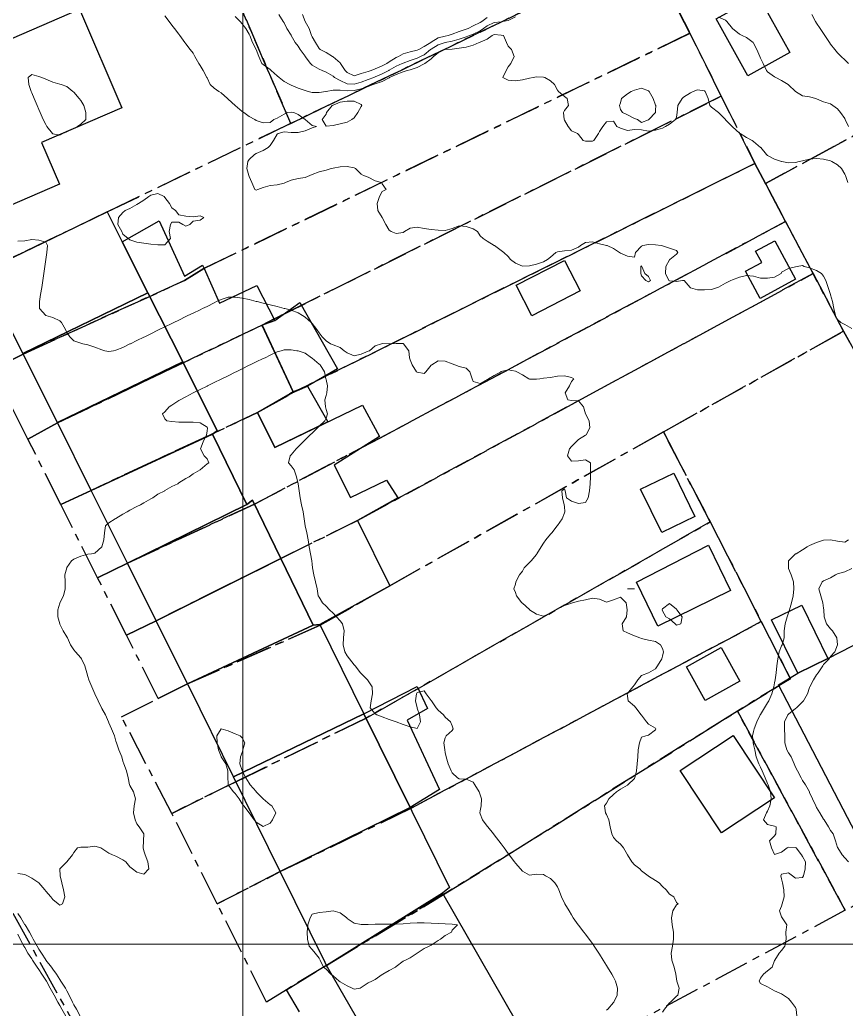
# Model space of a CAD drawing. Header units: centimetres. Extents: x 0 to 642158, y -847 to 649707.
# Drawn here: x 617450.9 to 617509.9, y 620982.7 to 621053.4 of the extents above; entities that cross this region are included whole.
import ezdxf

# ---------------------------------------------------------------- set-up
doc = ezdxf.new("R2010")
doc.units = ezdxf.units.CM
doc.header["$MEASUREMENT"] = 0
doc.linetypes.add('CENTERX2', pattern=[4, 2.5, -0.5, 0.5, -0.5])
doc.layers.add('MEV_grille', color=254, linetype='Continuous', lineweight=9)
doc.layers.add('WAL_topographie 0.5', color=253, linetype='Continuous', lineweight=20)
doc.layers.add('SPW_batiments', color=7, linetype='Continuous')
doc.layers.add('SPW_parcellaire cadastral', color=7, linetype='CENTERX2', lineweight=25, true_color=0xff0542)

# ---------------------------------------------------------------- blocks, each defined once
blk = doc.blocks.new('*U114')
at = {"layer": 'MEV_grille', "transparency": 33554687}
blk.add_lwpolyline([(-1338.461, 0), (1338.461, 0)], dxfattribs=at)
blk = doc.blocks.new('*U115')
at = {"layer": 'MEV_grille', "color": 0, "linetype": 'ByBlock', "lineweight": -2, "transparency": 16777216}
blk.add_blockref('*U114', (0, -1400), dxfattribs=at)
blk = doc.blocks.new('*U112')
at = {"layer": 'MEV_grille', "transparency": 33554687}
blk.add_lwpolyline([(0, 1825.476), (0, -1825.476)], dxfattribs=at)
blk = doc.blocks.new('*U113')
at = {"layer": 'MEV_grille', "color": 0, "linetype": 'ByBlock', "lineweight": -2, "transparency": 16777216}
blk.add_blockref('*U112', (2100, 0), dxfattribs=at)

msp = doc.modelspace()

# ---------------------------------------------------------------- linework, layer by layer
at = {"layer": 'SPW_batiments'}
for points in [[(617503.587, 621055.11), (617505.847, 621051.044), (617502.849, 621049.377), (617500.588, 621053.443), (617503.587, 621055.11)], [(617458.181, 621047.078), (617452.448, 621044.611), (617453.732, 621041.644), (617446.399, 621038.46), (617442.065, 621048.476), (617455.147, 621054.127), (617458.181, 621047.078)], [(617458.203, 621037.53), (617460.035, 621033.88), (617451.115, 621029.543), (617448.216, 621035.361), (617457.132, 621039.662), (617458.203, 621037.53)], [(617462.649, 621035.062), (617463.932, 621035.846), (617464.036, 621035.615), (617465.149, 621033.146), (617467.816, 621034.413), (617469.083, 621031.913), (617468.183, 621031.579), (617470.397, 621026.816), (617470.15, 621026.671), (617467.85, 621025.329), (617469.084, 621022.846), (617475.35, 621025.864), (617476.568, 621023.614), (617473.318, 621021.58), (617474.484, 621019.28), (617477.051, 621020.514), (617477.868, 621019.247), (617474.984, 621017.63), (617477.285, 621012.964), (617472.297, 621010.207), (617471.835, 621010.147), (617469.515, 621014.911), (617467.484, 621019.079), (617467.084, 621018.763), (617464.634, 621023.779), (617464.984, 621024.029), (617462.515, 621028.944), (617460.035, 621033.88), (617458.203, 621037.53), (617460.832, 621039.028), (617462.649, 621035.062)], [(617506.249, 621034.85), (617503.716, 621033.483), (617502.666, 621035.433), (617503.832, 621036.05), (617503.382, 621036.85), (617504.766, 621037.583), (617506.249, 621034.85)], [(617490.882, 621034.016), (617487.432, 621032.231), (617486.316, 621034.415), (617489.749, 621036.182), (617490.882, 621034.016)], [(617462.515, 621028.944), (617453.571, 621024.612), (617451.115, 621029.543), (617460.035, 621033.88), (617462.515, 621028.944)], [(617468.347, 621031.64), (617469.083, 621031.913), (617470.861, 621033.189), (617473.569, 621028.448), (617471.422, 621027.222), (617470.397, 621026.817), (617468.197, 621031.548), (617468.184, 621031.58), (617468.347, 621031.64)], [(617464.984, 621024.029), (617464.634, 621023.779), (617455.98, 621019.776), (617453.571, 621024.612), (617462.515, 621028.944), (617464.984, 621024.029)], [(617471.422, 621027.222), (617472.877, 621024.673), (617469.084, 621022.846), (617467.851, 621025.329), (617470.15, 621026.672), (617471.422, 621027.222)], [(617467.084, 621018.763), (617458.57, 621014.578), (617455.98, 621019.776), (617464.634, 621023.779), (617467.084, 621018.763)], [(617499.051, 621017.917), (617496.701, 621016.767), (617495.184, 621019.866), (617497.551, 621021.017), (617499.051, 621017.917)], [(617469.515, 621014.911), (617460.613, 621010.475), (617458.57, 621014.578), (617467.084, 621018.763), (617467.484, 621019.079), (617469.515, 621014.911)], [(617496.423, 621010.083), (617494.895, 621013.229), (617500.036, 621015.861), (617501.593, 621012.626), (617496.423, 621010.083)], [(617471.835, 621010.147), (617462.864, 621005.96), (617460.613, 621010.475), (617469.515, 621014.911), (617471.835, 621010.147)], [(617524.203, 620999.357), (617511.776, 620992.909), (617505.03, 621005.906), (617506.419, 621006.734), (617508.552, 621007.784), (617517.455, 621012.355), (617524.203, 620999.357)], [(617508.552, 621007.784), (617506.419, 621006.734), (617504.535, 621010.534), (617506.685, 621011.584), (617508.552, 621007.784)], [(617475.439, 621003.835), (617466.138, 620999.324), (617462.97, 621005.746), (617462.864, 621005.96), (617471.835, 621010.147), (617472.297, 621010.207), (617475.439, 621003.835)], [(617502.269, 621006.15), (617499.785, 621004.767), (617498.452, 621007.183), (617500.935, 621008.567), (617502.269, 621006.15)], [(617479.986, 621004.215), (617478.52, 621003.365), (617480.836, 620998.415), (617478.747, 620997.127), (617475.439, 621003.835), (617479.236, 621005.781), (617479.986, 621004.215)], [(617478.747, 620997.127), (617469.475, 620992.561), (617466.138, 620999.324), (617475.439, 621003.835), (617478.747, 620997.127)], [(617500.956, 620995.325), (617498, 620999.777), (617501.782, 621002.289), (617504.738, 620997.837), (617500.956, 620995.325)], [(617478.874, 620996.87), (617481.554, 620991.431), (617481.054, 620991.015), (617472.783, 620985.861), (617472.684, 620986.063), (617469.475, 620992.561), (617478.747, 620997.127), (617478.874, 620996.87)], [(617486.338, 620981.816), (617478.056, 620976.698), (617472.858, 620985.731), (617472.783, 620985.861), (617481.054, 620991.015), (617486.338, 620981.816)]]:
    msp.add_lwpolyline(points, dxfattribs=at)
at = {"layer": 'SPW_parcellaire cadastral'}
for points in [[(617495.693, 621058.255), (617470.22, 621045.971), (617463.893, 621060.743), (617463.644, 621061.324), (617488.229, 621072.961), (617495.693, 621058.255)], [(617495.693, 621058.255), (617522.077, 621073.451), (617525.359, 621072.135), (617533.592, 621057.661), (617504.102, 621041.678), (617503.348, 621043.116), (617500.947, 621047.916), (617498.713, 621052.416), (617495.693, 621058.255)], [(617446.027, 621034.269), (617443.499, 621033.01), (617436.698, 621048.804), (617463.893, 621060.743), (617470.22, 621045.971), (617457.13, 621039.658), (617448.216, 621035.36), (617446.027, 621034.269)], [(617495.693, 621058.255), (617498.713, 621052.416), (617464.032, 621035.612), (617462.642, 621034.756), (617451.131, 621029.509), (617448.957, 621028.438), (617446.027, 621034.269), (617448.216, 621035.36), (617457.13, 621039.658), (617470.22, 621045.971), (617495.693, 621058.255)], [(617507.494, 621035.249), (617505.531, 621038.966), (617504.102, 621041.678), (617533.592, 621057.661), (617541.759, 621043.562), (617512.05, 621026.833), (617509.666, 621031.133), (617507.494, 621035.249)], [(617498.713, 621052.416), (617500.947, 621047.916), (617469.033, 621032.012), (617468.183, 621031.578), (617453.582, 621024.59), (617451.475, 621023.426), (617448.957, 621028.438), (617451.131, 621029.509), (617462.642, 621034.756), (617464.032, 621035.612), (617498.713, 621052.416)], [(617453.821, 621018.757), (617451.475, 621023.426), (617453.582, 621024.59), (617468.183, 621031.578), (617469.033, 621032.012), (617500.947, 621047.916), (617503.348, 621043.116), (617470.447, 621026.788), (617467.85, 621025.328), (617455.98, 621019.775), (617453.821, 621018.757)], [(617453.821, 621018.757), (617455.98, 621019.775), (617467.85, 621025.328), (617470.447, 621026.788), (617503.348, 621043.116), (617504.102, 621041.678), (617505.531, 621038.966), (617476.583, 621023.513), (617467.627, 621018.786), (617458.565, 621014.588), (617456.447, 621013.529), (617453.821, 621018.757)], [(617507.494, 621035.249), (617474.984, 621017.629), (617469.514, 621014.91), (617460.616, 621010.47), (617458.506, 621009.431), (617456.447, 621013.529), (617458.565, 621014.588), (617467.627, 621018.786), (617476.583, 621023.513), (617505.531, 621038.966), (617507.494, 621035.249)], [(617507.494, 621035.249), (617509.666, 621031.133), (617496.813, 621023.954), (617477.285, 621012.964), (617472.319, 621010.146), (617462.864, 621005.959), (617460.774, 621004.918), (617458.506, 621009.431), (617460.616, 621010.47), (617469.514, 621014.91), (617474.984, 621017.629), (617507.494, 621035.249)], [(617509.795, 620989.801), (617502.091, 621004.016), (617505.888, 621006.333), (617503.803, 621010.411), (617500.163, 621017.521), (617496.813, 621023.954), (617509.666, 621031.133), (617512.05, 621026.833), (617520.064, 621012.389), (617527.394, 620999.168), (617509.795, 620989.801)], [(617460.774, 621004.918), (617462.864, 621005.959), (617472.319, 621010.146), (617477.285, 621012.964), (617496.813, 621023.954), (617500.163, 621017.521), (617475.6, 621003.519), (617466.308, 620998.979), (617461.733, 620996.718), (617458.147, 621003.609), (617460.774, 621004.918)], [(617503.803, 621010.411), (617478.876, 620997.117), (617469.476, 620992.56), (617464.979, 620990.257), (617461.733, 620996.718), (617466.308, 620998.979), (617475.6, 621003.519), (617500.163, 621017.521), (617503.803, 621010.411)], [(617502.091, 621004.016), (617485.154, 620993.398), (617481.554, 620991.18), (617472.838, 620985.916), (617469.915, 620984.131), (617468.502, 620983.245), (617464.979, 620990.257), (617469.476, 620992.56), (617478.876, 620997.117), (617503.803, 621010.411), (617505.888, 621006.333), (617502.091, 621004.016)], [(617509.795, 620989.801), (617476.902, 620972.183), (617469.915, 620984.131), (617472.838, 620985.916), (617481.554, 620991.18), (617485.154, 620993.398), (617502.091, 621004.016), (617509.795, 620989.801)], [(617421.377, 620980.981), (617448.468, 620993.104), (617460.117, 620971.983), (617458.113, 620965.535), (617434.122, 620954.279), (617421.377, 620980.981)]]:
    msp.add_lwpolyline(points, dxfattribs=at)
at = {"layer": 'WAL_topographie 0.5'}
for points in [[(617469.384, 621053.75), (617469.692, 621053.25), (617469.75, 621053.145), (617469.946, 621052.75), (617470.25, 621052.279), (617470.266, 621052.25), (617470.539, 621051.75), (617470.75, 621051.477), (617470.892, 621051.25), (617471.25, 621050.768), (617471.262, 621050.75), (617471.643, 621050.25), (617471.75, 621050.143), (617472.25, 621049.846), (617472.478, 621049.75), (617472.75, 621049.626), (617473.25, 621049.349), (617473.358, 621049.25), (617473.75, 621049.042), (617474.25, 621048.801), (617474.75, 621048.765), (617475.25, 621048.926), (617475.75, 621049.103), (617476.156, 621049.25), (617476.25, 621049.289), (617476.75, 621049.509), (617477.214, 621049.75), (617477.25, 621049.771), (617477.75, 621050.056), (617478.182, 621050.25), (617478.25, 621050.284), (617478.75, 621050.47), (617479.25, 621050.631), (617479.489, 621050.75), (617479.75, 621050.876), (617480.208, 621051.25), (617480.25, 621051.281), (617480.75, 621051.585), (617481.235, 621051.75), (617481.25, 621051.755), (617481.75, 621051.853), (617482.25, 621051.982), (617482.75, 621052.151), (617482.991, 621052.25), (617483.25, 621052.35), (617483.75, 621052.581), (617483.972, 621052.75), (617484.25, 621052.946), (617484.75, 621053.179), (617485.25, 621053.235), (617485.33, 621053.25), (617485.75, 621053.326), (617486.25, 621053.592)], [(617471.071, 621053.75), (617471.248, 621053.25), (617471.25, 621053.245), (617471.527, 621052.75), (617471.717, 621052.25), (617471.75, 621052.165), (617471.979, 621051.75), (617472.25, 621051.316), (617472.321, 621051.25), (617472.75, 621051.026), (617473.194, 621050.75), (617473.25, 621050.725), (617473.75, 621050.295), (617473.786, 621050.25), (617474.118, 621049.75), (617474.25, 621049.607), (617474.75, 621049.375), (617475.25, 621049.542), (617475.75, 621049.691), (617475.963, 621049.75), (617476.25, 621049.867), (617476.75, 621050.081), (617477.092, 621050.25), (617477.25, 621050.365), (617477.75, 621050.684), (617477.902, 621050.75), (617478.25, 621050.934), (617478.75, 621051.089), (617479.25, 621051.201), (617479.358, 621051.25), (617479.75, 621051.463), (617480.226, 621051.75), (617480.25, 621051.768), (617480.75, 621052.081), (617481.25, 621052.207), (617481.456, 621052.25), (617481.75, 621052.351), (617482.25, 621052.526), (617482.75, 621052.7), (617482.885, 621052.75), (617483.25, 621052.928), (617483.75, 621053.182), (617483.85, 621053.25), (617484.25, 621053.529)], [(617507.398, 621053.75), (617507.664, 621053.25), (617507.75, 621053.128), (617508.004, 621052.75), (617508.25, 621052.384), (617508.341, 621052.25), (617508.662, 621051.75), (617508.75, 621051.629), (617509.047, 621051.25), (617509.25, 621051.011), (617509.511, 621050.75), (617509.75, 621050.52), (617510.029, 621050.25)], [(617461.25, 621053.643), (617461.551, 621053.25), (617461.75, 621052.976), (617461.924, 621052.75), (617462.25, 621052.341), (617462.316, 621052.25), (617462.671, 621051.75), (617462.75, 621051.644), (617463.047, 621051.25), (617463.25, 621050.986), (617463.387, 621050.75), (617463.668, 621050.25), (617463.75, 621050.114), (617463.977, 621049.75), (617464.238, 621049.25), (617464.25, 621049.222), (617464.477, 621048.75), (617464.75, 621048.487), (617465.099, 621048.25), (617465.25, 621048.152), (617465.708, 621047.75), (617465.75, 621047.715), (617466.25, 621047.256), (617466.257, 621047.25), (617466.75, 621046.835), (617466.882, 621046.75), (617467.25, 621046.475), (617467.66, 621046.25), (617467.75, 621046.179), (617468.25, 621046.017), (617468.75, 621046.047), (617469.01, 621046.25), (617469.25, 621046.338), (617469.75, 621046.643), (617470, 621046.75), (617470.25, 621046.787), (617470.45, 621046.75), (617470.75, 621046.622), (617471.25, 621046.254), (617471.262, 621046.25), (617471.75, 621045.833), (617472.058, 621045.75), (617471.75, 621045.667), (617471.25, 621045.444), (617470.75, 621045.314), (617470.25, 621045.318), (617469.75, 621045.365), (617469.338, 621045.25), (617469.25, 621045.208), (617468.996, 621044.75), (617468.75, 621044.386), (617468.604, 621044.25), (617468.25, 621044.043), (617467.75, 621043.826), (617467.633, 621043.75), (617467.25, 621043.39), (617467.157, 621043.25), (617467.081, 621042.75), (617467.229, 621042.25), (617467.25, 621042.173), (617467.44, 621041.75), (617467.65, 621041.25), (617467.75, 621041.214), (617467.875, 621041.25), (617468.25, 621041.408), (617468.75, 621041.553), (617469.25, 621041.594), (617469.75, 621041.71), (617469.842, 621041.75), (617470.25, 621041.92), (617470.75, 621042.036), (617471.25, 621042.121), (617471.575, 621042.25), (617471.75, 621042.321), (617472.25, 621042.529), (617472.75, 621042.638), (617473.12, 621042.75), (617473.25, 621042.779), (617473.75, 621042.871), (617474.25, 621042.903), (617474.75, 621042.799), (617474.839, 621042.75), (617475.25, 621042.339), (617475.417, 621042.25), (617475.75, 621042.131), (617476.25, 621041.878), (617476.708, 621041.75), (617476.75, 621041.667), (617477.028, 621041.25), (617476.75, 621041.118), (617476.55, 621040.75), (617476.383, 621040.25), (617476.438, 621039.75), (617476.75, 621039.25), (617476.75, 621039.25), (617477.007, 621038.75), (617477.25, 621038.364), (617477.389, 621038.25), (617477.75, 621038.112), (617478.25, 621038.194), (617478.333, 621038.25), (617478.75, 621038.5), (617479.25, 621038.565), (617479.75, 621038.481), (617480.25, 621038.411), (617480.75, 621038.361), (617481.25, 621038.319), (617481.75, 621038.481), (617482.25, 621038.671), (617482.75, 621038.625), (617483.25, 621038.453), (617483.543, 621038.25), (617483.75, 621037.946), (617483.954, 621037.75), (617484.25, 621037.568), (617484.75, 621037.261), (617484.767, 621037.25), (617485.25, 621036.891), (617485.427, 621036.75), (617485.75, 621036.464), (617485.913, 621036.25), (617486.25, 621035.987), (617486.75, 621035.779), (617487.25, 621035.799), (617487.75, 621035.936), (617488.25, 621036.095), (617488.538, 621036.25), (617488.75, 621036.425), (617489.144, 621036.75), (617489.25, 621036.803), (617489.75, 621036.88), (617490.25, 621036.928), (617490.75, 621037.148), (617490.891, 621037.25), (617491.25, 621037.471), (617491.75, 621037.525), (617492.25, 621037.367), (617492.75, 621037.257), (617492.792, 621037.25), (617493.25, 621037.054), (617493.675, 621036.75), (617493.75, 621036.703), (617494.25, 621036.508), (617494.75, 621036.417), (617494.833, 621036.75), (617495.25, 621037.205), (617495.35, 621037.25), (617495.75, 621037.338), (617496.25, 621037.31), (617496.65, 621037.25), (617496.75, 621037.225), (617497.25, 621037.069), (617497.75, 621036.904), (617497.847, 621036.75), (617497.75, 621036.642), (617497.267, 621036.25), (617497.25, 621036.235), (617496.983, 621035.75), (617496.973, 621035.25), (617497.202, 621034.75), (617497.25, 621034.732), (617497.75, 621034.68), (617498.188, 621034.75), (617498.25, 621034.758), (617498.292, 621034.75), (617498.731, 621034.25), (617498.75, 621034.233), (617499.25, 621034.093), (617499.75, 621034.093), (617500.25, 621034.119), (617500.664, 621034.25), (617500.75, 621034.285), (617501.25, 621034.571), (617501.63, 621034.75), (617501.75, 621034.818), (617502.25, 621035.003), (617502.75, 621035.11), (617503.25, 621035.071), (617503.75, 621034.921), (617504.25, 621034.917), (617504.75, 621034.991), (617505.217, 621035.25), (617505.25, 621035.35), (617505.75, 621035.618), (617506.25, 621035.733), (617506.35, 621035.75), (617506.75, 621035.824), (617506.861, 621035.75), (617507.25, 621035.664), (617507.75, 621035.48), (617508.095, 621035.25), (617508.25, 621035.07), (617508.413, 621034.75), (617508.561, 621034.25), (617508.744, 621033.75), (617508.75, 621033.733), (617508.872, 621033.25), (617508.973, 621032.75), (617509.085, 621032.25), (617509.25, 621031.964), (617509.472, 621031.75), (617509.75, 621031.624), (617510.25, 621031.335)], [(617466.25, 621053.614), (617466.614, 621053.25), (617466.75, 621053.093), (617467.023, 621052.75), (617467.25, 621052.355), (617467.302, 621052.25), (617467.493, 621051.75), (617467.75, 621051.256), (617467.754, 621051.25), (617467.94, 621050.75), (617468.167, 621050.25), (617468.25, 621050.179), (617468.75, 621049.812), (617468.819, 621049.75), (617469.25, 621049.371), (617469.397, 621049.25), (617469.75, 621048.975), (617470.149, 621048.75), (617470.25, 621048.698), (617470.75, 621048.497), (617471.25, 621048.313), (617471.477, 621048.25), (617471.75, 621048.189), (617472.25, 621048.174), (617472.737, 621048.25), (617472.75, 621048.252), (617473.25, 621048.358), (617473.75, 621048.355), (617474.25, 621048.292), (617474.75, 621048.319), (617475.25, 621048.453), (617475.75, 621048.619), (617476.102, 621048.75), (617476.25, 621048.796), (617476.75, 621048.966), (617477.25, 621049.235), (617477.276, 621049.25), (617477.75, 621049.455), (617478.25, 621049.646), (617478.541, 621049.75), (617478.75, 621049.806), (617479.25, 621049.968), (617479.75, 621050.223), (617479.787, 621050.25), (617480.25, 621050.576), (617480.414, 621050.75), (617480.75, 621051.013), (617481.226, 621051.25), (617481.25, 621051.256), (617481.75, 621051.285), (617482.25, 621051.338), (617482.75, 621051.426), (617483.25, 621051.564), (617483.66, 621051.75), (617483.75, 621051.775), (617484.25, 621051.992), (617484.589, 621052.25), (617484.75, 621052.332), (617485.25, 621052.285), (617485.413, 621052.25), (617485.618, 621051.75), (617485.75, 621051.485), (617485.985, 621051.25), (617486.161, 621050.75), (617485.922, 621050.25), (617485.75, 621050.006), (617485.591, 621049.75), (617485.355, 621049.25), (617485.75, 621049.067), (617486.25, 621049.02), (617486.75, 621049.085), (617487.25, 621049.194), (617487.528, 621049.25), (617487.75, 621049.29), (617488.25, 621049.274), (617488.355, 621049.25), (617488.75, 621049.016), (617489.033, 621048.75), (617489.25, 621048.344), (617489.329, 621048.25), (617489.75, 621047.886), (617489.95, 621047.75), (617490.042, 621047.25), (617489.75, 621046.9), (617489.692, 621046.75), (617489.731, 621046.25), (617489.75, 621046.208), (617490.025, 621045.75), (617490.25, 621045.45), (617490.679, 621045.25), (617490.75, 621045.194), (617491.083, 621044.75), (617491.25, 621044.702), (617491.75, 621044.697), (617491.85, 621044.75), (617492.182, 621045.25), (617492.25, 621045.387), (617492.485, 621045.75), (617492.75, 621046.096), (617493.25, 621046.139), (617493.5, 621045.75), (617493.75, 621045.641), (617494.25, 621045.479), (617494.75, 621045.528), (617495.25, 621045.513), (617495.75, 621045.417), (617496.25, 621045.494), (617496.75, 621045.632), (617496.975, 621045.75), (617497.25, 621045.922), (617497.687, 621046.25), (617497.75, 621046.417), (617497.799, 621046.75), (617497.843, 621047.25), (617498.157, 621047.75), (617498.25, 621047.846), (617498.75, 621048.153), (617498.944, 621048.25), (617499.25, 621048.372), (617499.75, 621048.297), (617499.793, 621048.25), (617500.016, 621047.75), (617500.134, 621047.25), (617500.25, 621047.139), (617500.75, 621046.75), (617500.75, 621046.75), (617501.241, 621046.25), (617501.25, 621046.241), (617501.724, 621045.75), (617501.75, 621045.729), (617502.25, 621045.285), (617502.292, 621045.25), (617502.75, 621044.961), (617503.142, 621044.75), (617503.25, 621044.688), (617503.75, 621044.257), (617503.756, 621044.25), (617504.173, 621043.75), (617504.25, 621043.691), (617504.75, 621043.425), (617505.25, 621043.254), (617505.274, 621043.25), (617505.75, 621043.168), (617506.25, 621043.191), (617506.511, 621043.25), (617506.75, 621043.311), (617507.25, 621043.422), (617507.75, 621043.459), (617508.25, 621043.429), (617508.75, 621043.301), (617508.842, 621043.25), (617509.25, 621043.009), (617509.533, 621042.75), (617509.75, 621042.357), (617509.8, 621042.25), (617509.966, 621041.75)], [(617500.75, 621053.553), (617501.25, 621053.342), (617501.33, 621053.25), (617501.744, 621052.75), (617501.75, 621052.744), (617502.25, 621052.334), (617502.444, 621052.25), (617502.75, 621052.108), (617503.221, 621051.75), (617503.25, 621051.696), (617503.486, 621051.25), (617503.706, 621050.75), (617503.75, 621050.641), (617503.923, 621050.25), (617504.175, 621049.75), (617504.25, 621049.667), (617504.75, 621049.295), (617504.833, 621049.25), (617505.25, 621049.047), (617505.728, 621048.75), (617505.75, 621048.734), (617506.25, 621048.25), (617506.25, 621048.25), (617506.75, 621047.942), (617507.25, 621047.861), (617507.687, 621047.75), (617507.75, 621047.73), (617508.25, 621047.526), (617508.75, 621047.366), (617508.913, 621047.25), (617509.25, 621047.023), (617509.448, 621046.75), (617509.75, 621046.323), (617509.783, 621046.25), (617510.033, 621045.75)], [(617453.97, 621045.25), (617453.75, 621045.128), (617453.25, 621045.226), (617453.226, 621045.25), (617452.83, 621045.75), (617452.75, 621045.905), (617452.565, 621046.25), (617452.346, 621046.75), (617452.25, 621046.977), (617452.122, 621047.25), (617451.925, 621047.75), (617451.75, 621048.162), (617451.71, 621048.25), (617451.543, 621048.75), (617451.481, 621049.25), (617451.75, 621049.456), (617452.25, 621049.329), (617452.464, 621049.25), (617452.75, 621049.132), (617453.25, 621048.926), (617453.75, 621048.783), (617453.833, 621048.75), (617454.25, 621048.611), (617454.683, 621048.25), (617454.75, 621048.202), (617455.13, 621047.75), (617455.25, 621047.614), (617455.472, 621047.25), (617455.594, 621046.75), (617455.596, 621046.25), (617455.25, 621045.912), (617455, 621045.75), (617454.75, 621045.62), (617454.25, 621045.369), (617453.97, 621045.25)], [(617495.769, 621046.25), (617495.75, 621046.224), (617495.25, 621046.031), (617494.958, 621046.25), (617494.75, 621046.321), (617494.25, 621046.575), (617493.9, 621046.75), (617493.75, 621046.964), (617493.679, 621047.25), (617493.75, 621047.432), (617493.831, 621047.75), (617494.25, 621048.077), (617494.514, 621048.25), (617494.75, 621048.35), (617495.25, 621048.492), (617495.75, 621048.303), (617495.795, 621048.25), (617496.092, 621047.75), (617496.25, 621047.282), (617496.267, 621047.25), (617496.25, 621046.917), (617496.24, 621046.75), (617495.769, 621046.25)], [(617474.59, 621046.25), (617474.25, 621046.055), (617473.75, 621045.954), (617473.25, 621045.82), (617472.75, 621045.783), (617472.475, 621046.25), (617472.75, 621046.639), (617472.78, 621046.75), (617473.187, 621047.25), (617473.25, 621047.288), (617473.75, 621047.489), (617474.25, 621047.555), (617474.75, 621047.556), (617475.25, 621047.33), (617475.293, 621047.25), (617475.25, 621047.175), (617475.02, 621046.75), (617474.75, 621046.366), (617474.59, 621046.25)], [(617477.25, 621041.75), (617477.25, 621041.75), (617477.249, 621041.75), (617477.25, 621041.75), (617477.25, 621041.75)], [(617461.25, 621037.311), (617461.647, 621037.75), (617461.555, 621038.25), (617461.64, 621038.75), (617461.75, 621038.917), (617462.25, 621038.917), (617462.536, 621038.75), (617462.75, 621038.635), (617463.023, 621038.75), (617463.25, 621039), (617463.75, 621039.07), (617464.031, 621039.25), (617463.75, 621039.379), (617463.25, 621039.313), (617462.75, 621039.348), (617462.25, 621039.445), (617462, 621039.75), (617461.75, 621039.937), (617461.566, 621040.25), (617461.25, 621040.689), (617461.187, 621040.75), (617460.75, 621040.974), (617460.25, 621040.851), (617460.101, 621040.75), (617459.75, 621040.497), (617459.35, 621040.25), (617459.25, 621040.175), (617458.75, 621039.907), (617458.415, 621039.75), (617458.25, 621039.622), (617457.922, 621039.25), (617457.881, 621038.75), (617458.17, 621038.25), (617458.25, 621038.077), (617458.628, 621037.75), (617458.75, 621037.671), (617459.25, 621037.503), (617459.75, 621037.414), (617460.25, 621037.358), (617460.75, 621037.3), (617461.25, 621037.311)], [(617450.75, 621037.574), (617451.25, 621037.602), (617451.75, 621037.682), (617452.25, 621037.643), (617452.75, 621037.488), (617452.859, 621037.25), (617452.818, 621036.75), (617452.75, 621036.25), (617452.75, 621036.25), (617452.674, 621035.75), (617452.612, 621035.25), (617452.541, 621034.75), (617452.453, 621034.25), (617452.362, 621033.75), (617452.294, 621033.25), (617452.301, 621032.75), (617452.75, 621032.25), (617452.75, 621032.25), (617453.25, 621032.127), (617453.75, 621031.878), (617453.865, 621031.75), (617454.15, 621031.25), (617454.25, 621031.046), (617454.455, 621030.75), (617454.75, 621030.463), (617455.25, 621030.283), (617455.4, 621030.25), (617455.75, 621030.167), (617456.25, 621030), (617456.75, 621029.8), (617456.95, 621029.75), (617457.25, 621029.694), (617457.583, 621029.75), (617457.75, 621029.775), (617458.25, 621029.985), (617458.75, 621030.229), (617458.794, 621030.25), (617459.25, 621030.475), (617459.75, 621030.721), (617459.811, 621030.75), (617460.25, 621030.954), (617460.75, 621031.207), (617460.838, 621031.25), (617461.25, 621031.444), (617461.75, 621031.68), (617461.889, 621031.75), (617462.25, 621031.933), (617462.75, 621032.18), (617462.889, 621032.25), (617463.25, 621032.433), (617463.75, 621032.667), (617463.926, 621032.75), (617464.25, 621032.909), (617464.75, 621033.158), (617464.936, 621033.25), (617465.25, 621033.401), (617465.75, 621033.563), (617466.25, 621033.573), (617466.75, 621033.506), (617467.25, 621033.4), (617467.75, 621033.271), (617467.831, 621033.25), (617468.25, 621033.144), (617468.75, 621033.026), (617469.25, 621032.901), (617469.75, 621032.764), (617469.803, 621032.75), (617470.25, 621032.634), (617470.75, 621032.442), (617471.072, 621032.25), (617471.25, 621032.142), (617471.681, 621031.75), (617471.75, 621031.679), (617472.078, 621031.25), (617472.25, 621031.022), (617472.471, 621030.75), (617472.75, 621030.455), (617473.073, 621030.25), (617473.25, 621030.169), (617473.75, 621029.972), (617474.044, 621029.75), (617474.25, 621029.591), (617474.75, 621029.384), (617475.25, 621029.506), (617475.75, 621029.713), (617475.846, 621029.75), (617476.25, 621030.1), (617476.7, 621030.25), (617476.75, 621030.272), (617477.25, 621030.25), (617477.75, 621030.254), (617478.25, 621030.26), (617478.274, 621030.25), (617478.65, 621029.75), (617478.71, 621029.25), (617478.75, 621029.102), (617478.88, 621028.75), (617479.202, 621028.25), (617479.25, 621028.206), (617479.75, 621028.125), (617479.86, 621028.25), (617480.25, 621028.707), (617480.295, 621028.75), (617480.75, 621029.016), (617481.25, 621029.008), (617481.75, 621028.802), (617481.934, 621028.75), (617482.25, 621028.62), (617482.75, 621028.49), (617483, 621028.25), (617483.167, 621027.75), (617483.25, 621027.555), (617483.75, 621027.406), (617484.25, 621027.682), (617484.346, 621027.75), (617484.75, 621027.978), (617485.205, 621028.25), (617485.25, 621028.274), (617485.75, 621028.381), (617486.25, 621028.29), (617486.364, 621028.25), (617486.75, 621028.035), (617487.219, 621027.75), (617487.25, 621027.714), (617487.75, 621027.705), (617488, 621027.75), (617488.25, 621027.782), (617488.75, 621027.825), (617489.25, 621027.919), (617489.75, 621027.952), (617490.25, 621027.839), (617490.429, 621027.75), (617490.25, 621027.558), (617490.125, 621027.25), (617489.8, 621026.75), (617490, 621026.25), (617490.25, 621026.193), (617490.75, 621026.159), (617491.125, 621025.75), (617491.25, 621025.25), (617491.25, 621025.25), (617491.516, 621024.75), (617491.576, 621024.25), (617491.297, 621023.75), (617491.25, 621023.717), (617490.75, 621023.4), (617490.588, 621023.25), (617490.25, 621022.903), (617490.113, 621022.75), (617489.962, 621022.25), (617490.25, 621021.87), (617490.75, 621021.875), (617491.25, 621021.964), (617491.625, 621021.75), (617491.625, 621021.25), (617491.613, 621020.75), (617491.587, 621020.25), (617491.548, 621019.75), (617491.438, 621019.25), (617491.25, 621018.909), (617490.75, 621018.83), (617490.25, 621019), (617489.896, 621019.25), (617489.796, 621019.75), (617489.75, 621019.883), (617489.569, 621019.75), (617489.615, 621019.25), (617489.739, 621018.75), (617489.75, 621018.625), (617489.778, 621018.25), (617489.75, 621018.178), (617489.58, 621017.75), (617489.25, 621017.277), (617489.227, 621017.25), (617488.856, 621016.75), (617488.75, 621016.642), (617488.433, 621016.25), (617488.25, 621016.02), (617488.091, 621015.75), (617487.782, 621015.25), (617487.75, 621015.208), (617487.383, 621014.75), (617487.25, 621014.632), (617486.885, 621014.25), (617486.75, 621014.005), (617486.558, 621013.75), (617486.285, 621013.25), (617486.25, 621013.083), (617486.153, 621012.75), (617486.25, 621012.477), (617486.336, 621012.25), (617486.706, 621011.75), (617486.75, 621011.721), (617487.25, 621011.27), (617487.266, 621011.25), (617487.75, 621010.934), (617488.25, 621010.788), (617488.75, 621011.007), (617489.145, 621011.25), (617489.25, 621011.33), (617489.75, 621011.555), (617490.25, 621011.729), (617490.333, 621011.75), (617490.75, 621011.86), (617491.25, 621011.953), (617491.75, 621012.071), (617492.25, 621012.013), (617492.75, 621011.797), (617493.25, 621011.953), (617493.75, 621012.159), (617494.147, 621011.75), (617494.231, 621011.25), (617494.171, 621010.75), (617493.871, 621010.25), (617493.941, 621009.75), (617494.25, 621009.599), (617494.75, 621009.404), (617495.125, 621009.25), (617495.25, 621009.196), (617495.75, 621009.083), (617496.25, 621009), (617496.603, 621008.75), (617496.75, 621008.5), (617496.82, 621008.25), (617496.75, 621007.938), (617496.696, 621007.75), (617496.402, 621007.25), (617496.25, 621007.044), (617495.75, 621006.75), (617495.75, 621006.75), (617495.25, 621006.558), (617494.991, 621006.25), (617494.75, 621005.885), (617494.641, 621005.75), (617494.25, 621005.276), (617494.222, 621005.25), (617494.25, 621005.083), (617494.313, 621004.75), (617494.75, 621004.382), (617494.859, 621004.25), (617495.239, 621003.75), (617495.25, 621003.733), (617495.618, 621003.25), (617495.75, 621003.089), (617496.25, 621002.8), (617496.279, 621002.75), (617496.25, 621002.671), (617495.75, 621002.294), (617495.55, 621002.25), (617495.25, 621002.167), (617495.108, 621001.75), (617495.021, 621001.25), (617494.988, 621000.75), (617494.944, 621000.25), (617494.895, 620999.75), (617494.775, 620999.25), (617494.75, 620999.216), (617494.284, 620998.75), (617494.25, 620998.728), (617493.75, 620998.435), (617493.464, 620998.25), (617493.25, 620998.066), (617492.913, 620997.75), (617492.75, 620997.45), (617492.622, 620997.25), (617492.691, 620996.75), (617492.75, 620996.632), (617492.926, 620996.25), (617493.016, 620995.75), (617493.144, 620995.25), (617493.25, 620995), (617493.458, 620994.75), (617493.75, 620994.509), (617493.964, 620994.25), (617494.25, 620993.75), (617494.25, 620993.75), (617494.571, 620993.25), (617494.75, 620993.05), (617495.125, 620992.75), (617495.25, 620992.62), (617495.726, 620992.25), (617495.75, 620992.237), (617496.25, 620991.931), (617496.516, 620991.75), (617496.75, 620991.508), (617497.008, 620991.25), (617497.25, 620990.962), (617497.555, 620990.75), (617497.75, 620990.361), (617497.875, 620990.25), (617497.75, 620990.191), (617497.5, 620989.75), (617497.405, 620989.25), (617497.45, 620988.75), (617497.537, 620988.25), (617497.541, 620987.75), (617497.461, 620987.25), (617497.375, 620986.75), (617497.42, 620986.25), (617497.573, 620985.75), (617497.695, 620985.25), (617497.75, 620984.917), (617497.778, 620984.75), (617497.93, 620984.25), (617497.84, 620983.75), (617497.75, 620983.659), (617497.329, 620983.25), (617497.25, 620983.184), (617496.902, 620982.75), (617496.75, 620982.533)], [(617495.75, 621034.656), (617495.893, 621034.75), (617495.75, 621035.05), (617495.5, 621035.25), (617495.279, 621035.75), (617495.25, 621035.798), (617495.202, 621035.75), (617495.202, 621035.25), (617495.25, 621035.096), (617495.55, 621034.75), (617495.75, 621034.656)], [(617450.75, 620992.417), (617451.25, 620992.35), (617451.45, 620992.25), (617451.75, 620992.105), (617452.25, 620991.75), (617452.25, 620991.75), (617452.671, 620991.25), (617452.75, 620991.159), (617453.096, 620990.75), (617453.25, 620990.562), (617453.635, 620990.25), (617453.75, 620990.167), (617453.927, 620990.25), (617454.094, 620990.75), (617454.017, 620991.25), (617453.901, 620991.75), (617453.77, 620992.25), (617453.75, 620992.749), (617453.75, 620992.75), (617453.75, 620992.75), (617454.25, 620993.25), (617454.25, 620993.25), (617454.65, 620993.75), (617454.75, 620993.917), (617455, 620994.25), (617455.25, 620994.309), (617455.75, 620994.313), (617456.25, 620994.369), (617456.667, 620994.25), (617456.75, 620994.221), (617457.25, 620993.869), (617457.5, 620993.75), (617457.75, 620993.669), (617458.25, 620993.405), (617458.447, 620993.25), (617458.75, 620992.905), (617458.93, 620992.75), (617459.25, 620992.528), (617459.75, 620992.381), (617460.09, 620992.75), (617460.026, 620993.25), (617459.839, 620993.75), (617459.75, 620994.036), (617459.695, 620994.25), (617459.706, 620994.75), (617459.735, 620995.25), (617459.397, 620995.75), (617459.25, 620995.977), (617459.117, 620996.25), (617459.013, 620996.75), (617459.05, 620997.25), (617459.147, 620997.75), (617459.008, 620998.25), (617458.75, 620998.697), (617458.73, 620998.75), (617458.63, 620999.25), (617458.506, 620999.75), (617458.309, 621000.25), (617458.25, 621000.45), (617458.171, 621000.75), (617457.95, 621001.25), (617457.782, 621001.75), (617457.75, 621001.868), (617457.64, 621002.25), (617457.424, 621002.75), (617457.25, 621003.192), (617457.231, 621003.25), (617457.018, 621003.75), (617456.75, 621004.208), (617456.728, 621004.25), (617456.478, 621004.75), (617456.25, 621005.25), (617456.25, 621005.25), (617456.031, 621005.75), (617455.818, 621006.25), (617455.75, 621006.479), (617455.664, 621006.75), (617455.521, 621007.25), (617455.295, 621007.75), (617455.25, 621007.815), (617454.865, 621008.25), (617454.75, 621008.4), (617454.503, 621008.75), (617454.283, 621009.25), (617454.25, 621009.317), (617453.997, 621009.75), (617453.75, 621010.225), (617453.739, 621010.25), (617453.595, 621010.75), (617453.599, 621011.25), (617453.75, 621011.733), (617453.758, 621011.75), (617454.012, 621012.25), (617454.133, 621012.75), (617454.134, 621013.25), (617454.107, 621013.75), (617454.24, 621014.25), (617454.25, 621014.27), (617454.583, 621014.75), (617454.75, 621014.87), (617455.25, 621015.09), (617455.75, 621015.215), (617456, 621015.25), (617456.25, 621015.29), (617456.75, 621015.75), (617456.75, 621015.75), (617456.883, 621016.25), (617456.943, 621016.75), (617457.007, 621017.25), (617457.25, 621017.457), (617457.694, 621017.75), (617457.75, 621017.777), (617458.25, 621018.071), (617458.563, 621018.25), (617458.75, 621018.353), (617459.25, 621018.617), (617459.5, 621018.75), (617459.75, 621018.888), (617460.25, 621019.165), (617460.389, 621019.25), (617460.75, 621019.495), (617461.232, 621019.75), (617461.25, 621019.761), (617461.75, 621020.046), (617462.157, 621020.25), (617462.25, 621020.319), (617462.75, 621020.633), (617462.97, 621020.75), (617463.25, 621020.969), (617463.75, 621021.25), (617463.75, 621021.25), (617464.25, 621021.676), (617464.375, 621021.75), (617464.25, 621022.036), (617464.036, 621022.25), (617463.792, 621022.75), (617463.977, 621023.25), (617464.208, 621023.75), (617464.25, 621024), (617464.286, 621024.25), (617464.25, 621024.296), (617463.75, 621024.6), (617463.25, 621024.657), (617462.75, 621024.644), (617462.25, 621024.645), (617461.75, 621024.686), (617461.393, 621024.75), (617461.25, 621024.875), (617461.073, 621025.25), (617461.25, 621025.393), (617461.538, 621025.75), (617461.75, 621025.867), (617462.25, 621026.187), (617462.336, 621026.25), (617462.75, 621026.453), (617463.25, 621026.741), (617463.265, 621026.75), (617463.75, 621026.985), (617464.25, 621027.227), (617464.293, 621027.25), (617464.75, 621027.479), (617465.25, 621027.722), (617465.311, 621027.75), (617465.75, 621027.954), (617466.25, 621028.207), (617466.336, 621028.25), (617466.75, 621028.454), (617467.25, 621028.706), (617467.338, 621028.75), (617467.75, 621028.944), (617468.25, 621029.18), (617468.389, 621029.25), (617468.75, 621029.433), (617469.25, 621029.661), (617469.533, 621029.75), (617469.75, 621029.8), (617470.25, 621029.806), (617470.662, 621029.75), (617470.75, 621029.738), (617471.25, 621029.561), (617471.705, 621029.25), (617471.75, 621029.222), (617472.25, 621028.795), (617472.316, 621028.75), (617472.63, 621028.25), (617472.736, 621027.75), (617472.75, 621027.687), (617472.846, 621027.25), (617472.798, 621026.75), (617472.75, 621026.553), (617472.667, 621026.25), (617472.702, 621025.75), (617472.75, 621025.558), (617472.84, 621025.25), (617472.75, 621024.93), (617472.656, 621024.75), (617472.25, 621024.352), (617472.144, 621024.25), (617471.75, 621023.872), (617471.622, 621023.75), (617471.25, 621023.385), (617471.106, 621023.25), (617470.75, 621022.886), (617470.604, 621022.75), (617470.25, 621022.323), (617470.177, 621022.25), (617470.062, 621021.75), (617470.25, 621021.536), (617470.46, 621021.25), (617470.631, 621020.75), (617470.75, 621020.25), (617470.75, 621020.25), (617470.825, 621019.75), (617470.893, 621019.25), (617471, 621018.75), (617471.107, 621018.25), (617471.175, 621017.75), (617471.25, 621017.25), (617471.25, 621017.25), (617471.369, 621016.75), (617471.467, 621016.25), (617471.533, 621015.75), (617471.631, 621015.25), (617471.725, 621014.75), (617471.75, 621014.5), (617471.775, 621014.25), (617471.869, 621013.75), (617472, 621013.25), (617472.107, 621012.75), (617472.175, 621012.25), (617472.25, 621012.143), (617472.479, 621011.75), (617472.75, 621011.509), (617472.991, 621011.25), (617473.25, 621011.008), (617473.5, 621010.75), (617473.75, 621010.454), (617473.912, 621010.25), (617474.034, 621009.75), (617474, 621009.25), (617473.972, 621008.75), (617474.079, 621008.25), (617474.25, 621007.977), (617474.417, 621007.75), (617474.75, 621007.333), (617474.813, 621007.25), (617475.202, 621006.75), (617475.25, 621006.698), (617475.698, 621006.25), (617475.75, 621006.19), (617476.032, 621005.75), (617476.06, 621005.25), (617475.952, 621004.75), (617475.899, 621004.25), (617476.25, 621003.817), (617476.375, 621003.75), (617476.75, 621003.614), (617477.25, 621003.432), (617477.75, 621003.25), (617477.75, 621003.25), (617478.25, 621003.068), (617478.75, 621002.9), (617479.25, 621002.774), (617479.483, 621003.25), (617479.403, 621003.75), (617479.25, 621004.225), (617479.242, 621004.25), (617479.125, 621004.75), (617479.2, 621005.25), (617479.25, 621005.344), (617479.75, 621005.461), (617479.878, 621005.25), (617480.25, 621004.768), (617480.26, 621004.75), (617480.606, 621004.25), (617480.75, 621004.086), (617481.121, 621003.75), (617481.25, 621003.594), (617481.634, 621003.25), (617481.75, 621002.972), (617481.813, 621002.75), (617481.75, 621002.625), (617481.321, 621002.25), (617481.25, 621002.107), (617481.159, 621001.75), (617481.212, 621001.25), (617481.25, 621001.071), (617481.312, 621000.75), (617481.447, 621000.25), (617481.671, 620999.75), (617481.75, 620999.605), (617482.117, 620999.25), (617482.25, 620999.192), (617482.75, 620999.163), (617483.25, 620998.944), (617483.37, 620998.75), (617483.659, 620998.25), (617483.75, 620998.031), (617483.837, 620997.75), (617483.808, 620997.25), (617483.75, 620996.897), (617483.723, 620996.75), (617483.75, 620996.687), (617483.9, 620996.25), (617484.25, 620995.804), (617484.292, 620995.75), (617484.698, 620995.25), (617484.75, 620995.188), (617485.077, 620994.75), (617485.25, 620994.536), (617485.456, 620994.25), (617485.75, 620993.851), (617485.821, 620993.75), (617486.185, 620993.25), (617486.25, 620993.168), (617486.625, 620992.75), (617486.75, 620992.604), (617487.25, 620992.313), (617487.75, 620992.39), (617488.25, 620992.347), (617488.414, 620992.25), (617488.75, 620992.06), (617489.06, 620991.75), (617489.25, 620991.48), (617489.35, 620991.25), (617489.545, 620990.75), (617489.75, 620990.314), (617489.788, 620990.25), (617490.084, 620989.75), (617490.25, 620989.468), (617490.385, 620989.25), (617490.74, 620988.75), (617490.75, 620988.736), (617491.133, 620988.25), (617491.25, 620988.094), (617491.518, 620987.75), (617491.75, 620987.418), (617491.871, 620987.25), (617492.198, 620986.75), (617492.25, 620986.666), (617492.506, 620986.25), (617492.75, 620985.866), (617492.823, 620985.75), (617493.139, 620985.25), (617493.25, 620985.026), (617493.389, 620984.75), (617493.53, 620984.25), (617493.518, 620983.75), (617493.279, 620983.25), (617493.25, 620983.215), (617492.841, 620982.75), (617492.75, 620982.671)], [(617510.013, 621016.25), (617509.75, 621016.083), (617509.25, 621016.152), (617508.75, 621016.239), (617508.25, 621016.212), (617507.75, 621016.058), (617507.25, 621015.842), (617507.066, 621015.75), (617506.75, 621015.528), (617506.281, 621015.25), (617506.25, 621015.235), (617505.75, 621014.75), (617505.75, 621014.75), (617505.736, 621014.25), (617505.75, 621014.209), (617505.939, 621013.75), (617506.09, 621013.25), (617506.13, 621012.75), (617506.071, 621012.25), (617505.958, 621011.75), (617505.82, 621011.25), (617505.75, 621011.031), (617505.652, 621010.75), (617505.497, 621010.25), (617505.436, 621009.75), (617505.437, 621009.25), (617505.283, 621008.75), (617505.25, 621008.679), (617505.086, 621008.25), (617504.982, 621007.75), (617504.912, 621007.25), (617504.85, 621006.75), (617504.782, 621006.25), (617504.75, 621006.045), (617504.684, 621005.75), (617504.56, 621005.25), (617504.346, 621004.75), (617504.25, 621004.604), (617504.02, 621004.25), (617503.75, 621003.779), (617503.73, 621003.75), (617503.477, 621003.25), (617503.294, 621002.75), (617503.25, 621002.574), (617503.175, 621002.25), (617503.228, 621001.75), (617503.25, 621001.639), (617503.329, 621001.25), (617503.431, 621000.75), (617503.618, 621000.25), (617503.75, 621000.008), (617503.857, 620999.75), (617504.067, 620999.25), (617504.25, 620998.844), (617504.281, 620998.75), (617504.45, 620998.25), (617504.507, 620997.75), (617504.406, 620997.25), (617504.25, 620996.883), (617504.183, 620996.75), (617503.966, 620996.25), (617504.25, 620995.921), (617504.75, 620995.817), (617504.871, 620995.75), (617504.842, 620995.25), (617504.75, 620995.12), (617504.38, 620994.75), (617504.528, 620994.25), (617504.75, 620993.779), (617505.25, 620993.956), (617505.635, 620994.25), (617505.75, 620994.306), (617506.25, 620994.274), (617506.283, 620994.25), (617506.659, 620993.75), (617506.75, 620993.65), (617506.95, 620993.25), (617506.923, 620992.75), (617506.817, 620992.25), (617506.75, 620992.139), (617506.25, 620992.091), (617506.017, 620992.25), (617505.75, 620992.485), (617505.25, 620992.375), (617505.191, 620992.25), (617505.25, 620992.05), (617505.315, 620991.75), (617505.417, 620991.25), (617505.434, 620990.75), (617505.301, 620990.25), (617505.25, 620990.083), (617505.111, 620989.75), (617505.25, 620989.333), (617505.288, 620989.25), (617505.612, 620988.75), (617505.558, 620988.25), (617505.568, 620987.75), (617505.479, 620987.25), (617505.25, 620986.932), (617505.064, 620986.75), (617504.76, 620986.25), (617504.75, 620986.221), (617504.58, 620985.75), (617504.25, 620985.473), (617503.959, 620985.25), (617503.75, 620984.95), (617503.656, 620984.75), (617503.75, 620984.574), (617504.25, 620984.326), (617504.417, 620984.25), (617504.75, 620984.05), (617505.25, 620983.839), (617505.375, 620983.75), (617505.75, 620983.5), (617505.964, 620983.25), (617506.25, 620982.85), (617506.298, 620982.75), (617506.344, 620982.25)], [(617510.25, 621014.191), (617509.75, 621013.955), (617509.25, 621013.811), (617509.092, 621013.75), (617508.75, 621013.545), (617508.25, 621013.317), (617508.133, 621013.25), (617507.899, 621012.75), (617508.054, 621012.25), (617508.203, 621011.75), (617508.25, 621011.359), (617508.267, 621011.25), (617508.284, 621010.75), (617508.464, 621010.25), (617508.75, 621009.901), (617508.879, 621009.75), (617509.179, 621009.25), (617509.25, 621008.75), (617509.25, 621008.75), (617509.25, 621008.75), (617509.05, 621008.25), (617508.75, 621007.917), (617508.635, 621007.75), (617508.25, 621007.347), (617508.185, 621007.25), (617507.849, 621006.75), (617507.75, 621006.613), (617507.529, 621006.25), (617507.269, 621005.75), (617507.25, 621005.711), (617507.101, 621005.25), (617506.817, 621004.75), (617506.75, 621004.68), (617506.31, 621004.25), (617506.25, 621004.2), (617505.75, 621003.802), (617505.701, 621003.75), (617505.448, 621003.25), (617505.452, 621002.75), (617505.485, 621002.25), (617505.473, 621001.75), (617505.625, 621001.25), (617505.75, 621001.046), (617505.934, 621000.75), (617506.147, 621000.25), (617506.25, 621000.014), (617506.378, 620999.75), (617506.646, 620999.25), (617506.75, 620999.067), (617506.955, 620998.75), (617507.233, 620998.25), (617507.25, 620998.213), (617507.466, 620997.75), (617507.695, 620997.25), (617507.75, 620997.145), (617507.989, 620996.75), (617508.25, 620996.299), (617508.279, 620996.25), (617508.592, 620995.75), (617508.75, 620995.493), (617508.92, 620995.25), (617509.106, 620994.75), (617509.25, 620994.281), (617509.262, 620994.25), (617509.582, 620993.75), (617509.75, 620993.539), (617510.021, 620993.25)], [(617494.75, 621012.75), (617494.75, 621012.75), (617494.25, 621012.75), (617494.25, 621012.75), (617494.25, 621012.75), (617494.75, 621012.75), (617494.75, 621012.75)], [(617498.068, 621010.25), (617497.75, 621010.155), (617497.658, 621010.25), (617497.25, 621010.602), (617496.979, 621010.75), (617496.75, 621011.173), (617496.726, 621011.25), (617496.75, 621011.313), (617497.25, 621011.692), (617497.75, 621011.299), (617497.785, 621011.25), (617498.144, 621010.75), (617498.068, 621010.25)], [(617468.917, 620996.25), (617468.75, 620996.018), (617468.25, 620995.774), (617467.75, 620996.095), (617467.614, 620996.25), (617467.25, 620996.75), (617467.25, 620996.75), (617466.868, 620997.25), (617466.75, 620997.404), (617466.541, 620997.75), (617466.25, 620998.129), (617466.142, 620998.25), (617465.766, 620998.75), (617465.75, 620998.875), (617465.733, 620999.25), (617465.731, 620999.75), (617465.603, 621000.25), (617465.268, 621000.75), (617465.25, 621000.773), (617465.06, 621001.25), (617464.982, 621001.75), (617464.952, 621002.25), (617465.25, 621002.75), (617465.25, 621002.75), (617465.25, 621002.75), (617465.75, 621002.608), (617466.25, 621002.407), (617466.604, 621002.25), (617466.75, 621002.104), (617466.943, 621001.75), (617466.81, 621001.25), (617466.75, 621001.074), (617466.638, 621000.75), (617466.583, 621000.25), (617466.75, 620999.788), (617466.765, 620999.75), (617467.008, 620999.25), (617467.25, 620998.875), (617467.336, 620998.75), (617467.75, 620998.27), (617467.766, 620998.25), (617468.25, 620997.75), (617468.25, 620997.75), (617468.75, 620997.338), (617468.881, 620997.25), (617469.159, 620996.75), (617468.917, 620996.25)], [(617450.75, 620989.561), (617450.966, 620989.25), (617451.25, 620988.771), (617451.265, 620988.75), (617451.583, 620988.25), (617451.75, 620987.926), (617451.855, 620987.75), (617452.121, 620987.25), (617452.25, 620987.031), (617452.44, 620986.75), (617452.75, 620986.261), (617452.759, 620986.25), (617453.146, 620985.75), (617453.25, 620985.599), (617453.513, 620985.25), (617453.75, 620984.852), (617453.82, 620984.75), (617454.149, 620984.25), (617454.25, 620984.058), (617454.424, 620983.75), (617454.643, 620983.25), (617454.75, 620983.044), (617454.927, 620982.75), (617455.19, 620982.25)], [(617475.167, 620984.25), (617474.75, 620984.174), (617474.611, 620984.25), (617474.25, 620984.398), (617473.75, 620984.694), (617473.687, 620984.75), (617473.25, 620985.127), (617473.09, 620985.25), (617472.75, 620985.597), (617472.572, 620985.75), (617472.335, 620986.25), (617472.25, 620986.393), (617471.967, 620986.75), (617471.75, 620986.99), (617471.534, 620987.25), (617471.419, 620987.75), (617471.396, 620988.25), (617471.446, 620988.75), (617471.606, 620989.25), (617471.75, 620989.533), (617472.25, 620989.646), (617472.75, 620989.7), (617473.25, 620989.75), (617473.25, 620989.75), (617473.25, 620989.75), (617473.75, 620989.62), (617474.222, 620989.25), (617474.25, 620989.224), (617474.75, 620988.875), (617475.25, 620988.781), (617475.75, 620988.79), (617476.25, 620988.8), (617476.75, 620988.8), (617477.25, 620988.8), (617477.75, 620988.801), (617478.25, 620988.829), (617478.75, 620988.878), (617479.25, 620988.9), (617479.75, 620988.9), (617480.25, 620988.891), (617480.75, 620988.861), (617481.25, 620988.831), (617481.75, 620988.81), (617482.125, 620988.75), (617481.75, 620988.375), (617481.7, 620988.25), (617481.25, 620988), (617480.904, 620987.75), (617480.75, 620987.65), (617480.25, 620987.322), (617480.1, 620987.25), (617479.75, 620987.066), (617479.25, 620986.75), (617479.25, 620986.75), (617478.75, 620986.408), (617478.417, 620986.25), (617478.25, 620986.167), (617477.75, 620985.779), (617477.704, 620985.75), (617477.25, 620985.5), (617476.796, 620985.25), (617476.75, 620985.221), (617476.25, 620984.868), (617476, 620984.75), (617475.75, 620984.632), (617475.25, 620984.279), (617475.167, 620984.25)], [(617450.75, 620988.102), (617450.923, 620987.75), (617451.184, 620987.25), (617451.25, 620987.139), (617451.468, 620986.75), (617451.75, 620986.341), (617451.809, 620986.25), (617452.13, 620985.75), (617452.25, 620985.571), (617452.456, 620985.25), (617452.75, 620984.811), (617452.789, 620984.75), (617453.065, 620984.25), (617453.25, 620983.914), (617453.338, 620983.75), (617453.601, 620983.25), (617453.75, 620982.999), (617453.881, 620982.75), (617454.168, 620982.25)]]:
    msp.add_lwpolyline(points, dxfattribs=at)

# ---------------------------------------------------------------- block references
at = {"layer": 'MEV_grille', "transparency": 33554687}
for name, p in [('*U113', (615366.814, 620593.644)), ('*U115', (616669.481, 622387.381))]:
    msp.add_blockref(name, p, dxfattribs=at)

doc.saveas('drawing.dxf')
